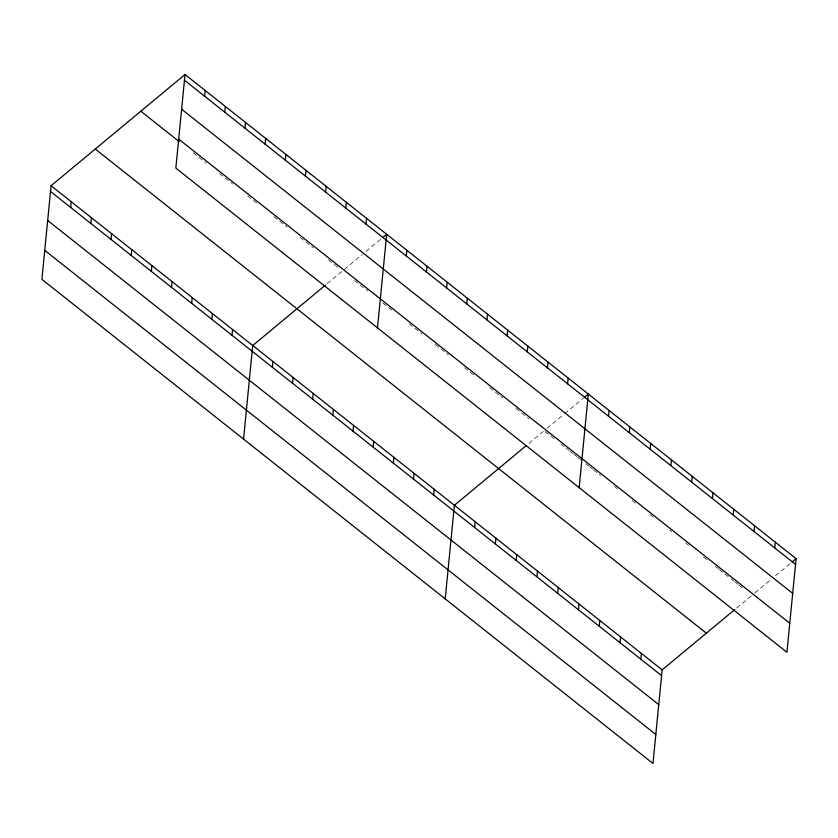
<?xml version="1.0" encoding="UTF-8"?>
<svg xmlns="http://www.w3.org/2000/svg" width="838" height="838" viewBox="0 0 838 838"><rect width="100%" height="100%" fill="white"/><g stroke="black" fill="none" stroke-linecap="round" stroke-linejoin="round"><path stroke-width="0.63" stroke-dasharray="4.19 3.14" d="M327.291 283.59L342.48 270.988M344.439 269.354L362.121 254.668M366.049 251.4L381.761 238.348M528.956 443.354L543.181 431.539M547.078 428.302L563.775 414.433M564.76 413.626L583.426 398.123M736.717 607.969L751.895 595.357M754.849 592.916L771.547 579.048M775.475 575.779L791.187 562.727M193.253 152.757L206.358 163.138M219.462 173.529L232.576 183.91M247.692 195.893L258.785 204.682M273.911 216.665L287.015 227.046M300.13 237.437L313.234 247.818M328.36 259.801L339.453 268.589M354.579 280.573L367.683 290.954M382.809 302.937L393.902 311.726M409.017 323.709L422.132 334.09M435.236 344.481L448.34 354.862M464.482 367.641L474.559 375.634M489.685 387.617L502.79 397.998M515.904 408.389L529.008 418.77M545.119 431.539L555.018 439.374M560.947 444.077L564.906 447.209M565.901 447.995L568.866 450.352M569.85 451.137L572.825 453.484M573.81 454.269L576.785 456.616M577.77 457.401L580.734 459.758M585.689 463.676L588.653 466.022M589.638 466.808L592.613 469.165M593.597 469.94L600.521 475.429M614.38 486.407L617.344 488.753M632.187 500.516L636.147 503.648M649.995 514.626L652.959 516.973M669.782 530.297L671.762 531.868M685.61 542.846L688.585 545.192M703.417 556.956L707.377 560.088M715.296 566.362L718.26 568.709M719.245 569.494L730.128 578.115M731.124 578.901L734.088 581.258M735.083 582.033L738.048 584.39M739.032 585.175L743.987 589.093"/><path stroke-width="1.26" d="M185.02 74.509L175.844 168.113L786.924 652.257L796.1 558.653L185.02 74.509L51.076 185.743L41.9 279.347L652.98 763.491L662.156 669.887L734.821 609.54M70.685 207.457L71.24 201.717M90.85 223.432L91.405 217.702M111.014 239.417L111.58 233.676M131.178 255.391L131.744 249.651M151.343 271.365L151.908 265.625M171.507 287.34L172.073 281.61M204.619 96.223L205.184 90.483M191.672 303.325L192.237 297.584M224.794 112.198L225.349 106.457M211.836 319.299L212.402 313.559M244.958 128.172L245.513 122.432M232.011 335.273L232.566 329.533M265.122 144.146L265.677 138.417M243.554 439.112L252.73 345.518L325.395 285.161M285.287 160.131L285.852 154.391M272.34 367.222L272.895 361.492M305.451 176.106L306.017 170.365M292.504 383.207L293.07 377.467M325.615 192.08L326.181 186.34M312.668 399.181L313.234 393.441M345.78 208.054L346.345 202.325M332.833 415.156L333.398 409.415M365.944 224.039L366.51 218.299M352.997 431.13L353.563 425.4M377.498 327.878L386.674 234.273L382.746 237.542M373.161 447.115L373.727 441.375M406.283 255.988L406.839 250.248M393.336 463.089L393.891 457.349M426.448 271.962L427.003 266.233M413.501 479.064L414.056 473.323M446.612 287.947L447.178 282.207M433.665 495.038L434.22 489.308M466.776 303.922L467.342 298.181M445.208 598.887L454.395 505.283L526.107 445.722M486.941 319.896L487.507 314.156M474.601 527.479L475.167 521.739M507.105 335.87L507.671 330.141M495.384 543.946L495.939 538.206M527.27 351.845L527.835 346.115M516.156 560.402L516.721 554.662M547.434 367.83L548 362.089M536.938 576.858L537.493 571.128M567.609 383.804L568.164 378.064M557.71 593.325L558.276 587.585M579.152 487.643L588.328 394.038L584.4 397.306M578.492 609.781L579.048 604.051M608.545 416.245L609.111 410.505M599.264 626.248L599.83 620.508M629.328 432.701L629.883 426.961M620.047 642.704L620.602 636.974M650.099 449.168L650.665 443.428M640.819 659.171L641.384 653.431M670.882 465.624L671.437 459.884M691.654 482.08L692.219 476.351M712.426 498.547L712.991 492.807M733.208 515.003L733.774 509.274M753.98 531.47L754.546 525.73M774.762 547.926L775.328 542.196M792.172 561.921L796.1 558.653M184.454 80.239L795.534 564.393M181.616 109.233L792.696 593.388M178.683 139.108L789.763 623.263M140.815 111.213L179.133 141.57M95.281 149.038L706.361 633.182M51.076 185.743L662.156 669.887M50.51 191.483L661.591 675.627M47.672 220.478L658.752 704.622M44.739 250.353L655.819 734.497"/></g></svg>
